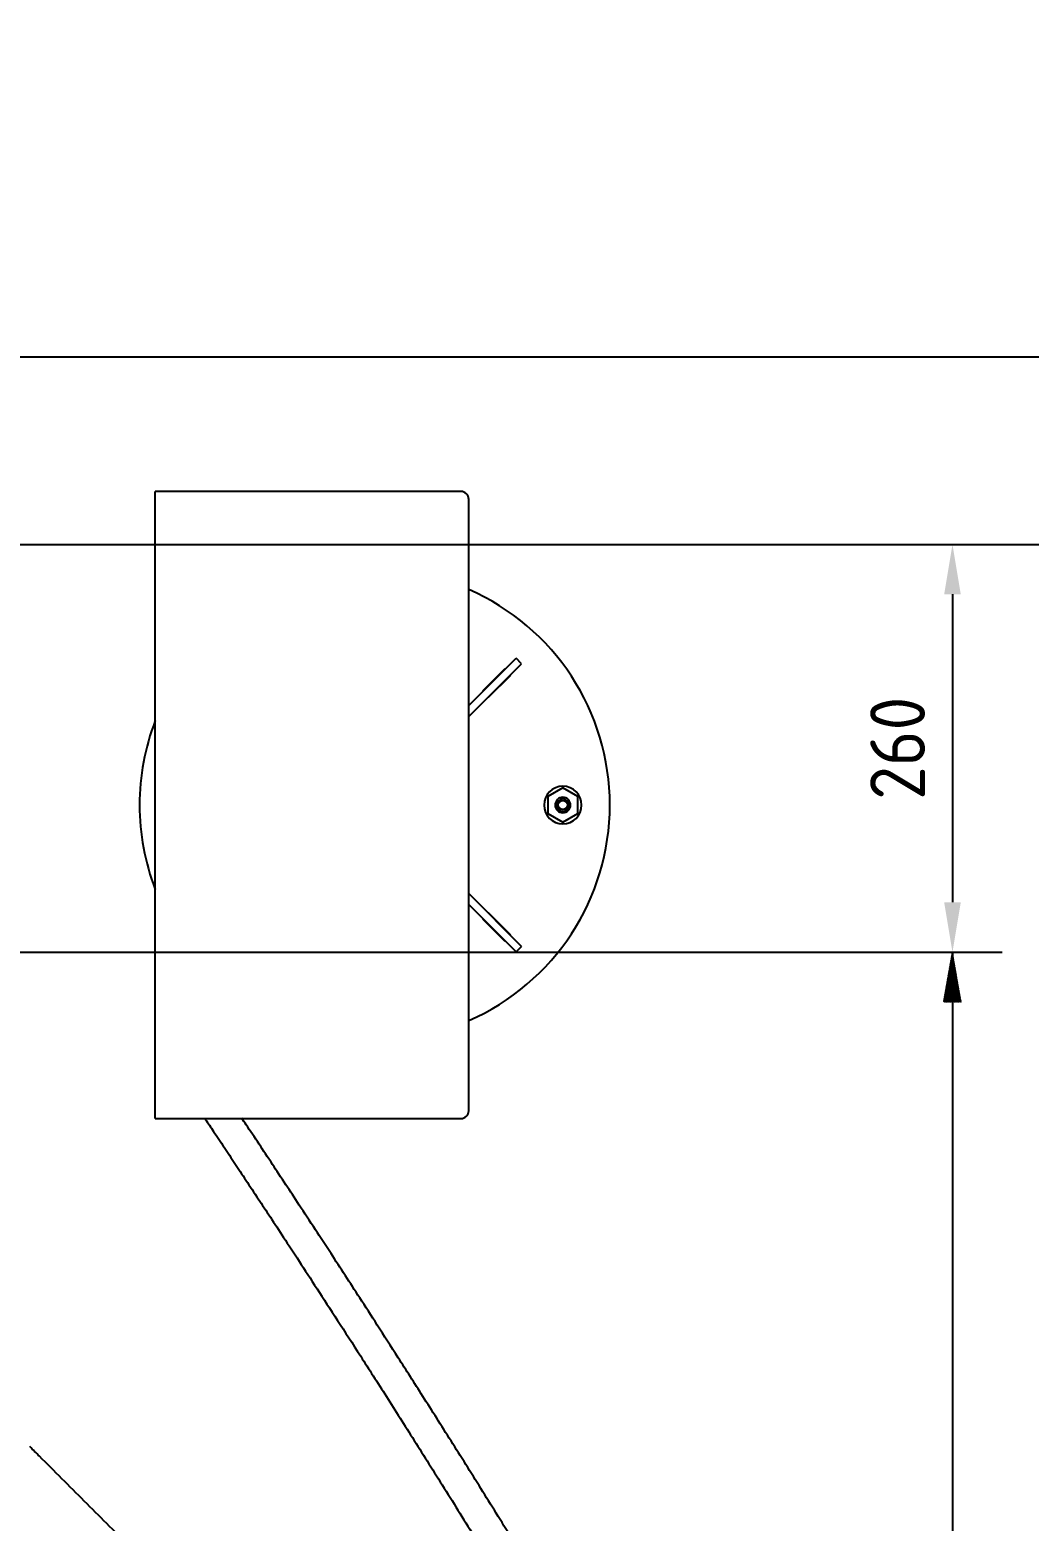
# Model space of a CAD drawing. Header units: millimetres. Extents: x 10462777 to 22643323, y 453826 to 1389191.
# Drawn here: x 11269907 to 11270524, y 585065 to 585986 of the extents above; entities that cross this region are included whole.
import ezdxf

# ---------------------------------------------------------------- set-up
doc = ezdxf.new("R2010")
doc.units = ezdxf.units.MM
doc.header["$LTSCALE"] = 200
doc.header["$MEASUREMENT"] = 0
doc.header["$PDMODE"] = 35
doc.header["$PDSIZE"] = -5
doc.linetypes.add('CENTER', pattern=[2, 1.25, -0.25, 0.25, -0.25])
doc.linetypes.add('PHANTOM', pattern=[2.5, 1.25, -0.25, 0.25, -0.25, 0.25, -0.25])
doc.layers.get('DEFPOINTS').update_dxf_attribs({"linetype": 'CONTINUOUS'})
doc.layers.add('1', color=1, linetype='CENTER')
doc.layers.add('11', color=6, linetype='PHANTOM')
doc.layers.add('LAYOUT', color=8, linetype='CONTINUOUS', lineweight=25)
doc.styles.add('iso-1', font='isocp.shx')
doc.styles.get("Standard").update_dxf_attribs({"font": 'SYMBOL'})
doc.dimstyles.get("Standard").update_dxf_attribs({"dimtxt": 1, "dimasz": 0.18, "dimexe": 0.18, "dimexo": 0.0625, "dimgap": 0.5, "dimtad": 1, "dimzin": 0, "dimdsep": 46, "dimtxsty": 'Standard', "dimcen": 0.09, "dimadec": 0, "dimazin": 0, "dimtfac": 1, "dimtofl": 0, "dimtmove": 2, "dimatfit": 3, "dimfxl": 1, "dimtolj": 1, "dimtzin": 0, "dimarcsym": 0})

# ---------------------------------------------------------------- blocks, each defined once
blk = doc.blocks.new('*D405')
at = {"layer": '1', "color": 152, "linetype": 'Continuous', "lineweight": -2, "transparency": 16777216}
for p, q in [((11269908.68, 585668.52), (11270507.68, 585668.52)), ((11269908.68, 585416.73), (11270507.68, 585416.73))]:
    blk.add_line(p, q, dxfattribs=at)
at = {"layer": '1', "color": 27, "linetype": 'Continuous', "lineweight": -2, "transparency": 16777216}
blk.add_line((11270476.93, 585637.77), (11270476.93, 585447.48), dxfattribs=at)
at = {"layer": '1', "color": 27, "linetype": 'Continuous', "transparency": 16777216}
for points in [[(11270471.81, 585637.77), (11270482.06, 585637.77), (11270476.93, 585668.52)], [(11270471.81, 585447.48), (11270482.06, 585447.48), (11270476.93, 585416.73)]]:
    blk.add_solid(points, dxfattribs=at)
at = {"layer": 'DEFPOINTS', "color": 0, "linetype": 'Continuous', "transparency": 16777216}
for p in [(11269893.3, 585668.52), (11269893.3, 585416.73), (11270476.93, 585416.73)]:
    blk.add_point(p, dxfattribs=at)
at = {"layer": '1', "color": 23, "linetype": 'Continuous', "lineweight": -3, "transparency": 16777216, "insert": (11270443.04, 585542.62), "char_height": 33.894, "attachment_point": 5, "rotation": 90, "style": 'iso-1'}
blk.add_mtext('\\A1;\\C23;260', dxfattribs=at)
blk = doc.blocks.new('r710ic')
at = {"layer": 'LAYOUT', "color": 3}
blk.add_circle((272041.37, 104232.63), 2050.12, dxfattribs=at)

msp = doc.modelspace()

# ---------------------------------------------------------------- hatches: boundary and pattern name
at = {"layer": '1', "linetype": 'Continuous'}
h = msp.add_hatch(dxfattribs=at)
h.set_pattern_fill('ANSI31', color=27, scale=0.19368, angle=45, style=0, pattern_type=0)
h.set_pattern_definition([(45, (11264546.22931, 582402.56258), (-0.1369525464, 0.1369525464), [])])
h.paths.add_polyline_path([(11270476.9338, 585416.73134), (11270482.35528, 585385.98464), (11270471.51233, 585385.9846)], flags=0)

# ---------------------------------------------------------------- linework, layer by layer
at = {"layer": '1', "color": 251, "linetype": 'Continuous'}
msp.add_line((11272083.06128, 585784.23942), (11265967.04262, 585784.23942), dxfattribs=at)
at = {"layer": '1', "color": 252, "linetype": 'Continuous'}
for p, q in [((11269984.4531, 585313.86872), (11269984.4531, 585701.22902)), ((11269989.2951, 585701.22902), (11269984.4531, 585701.22902)), ((11270173.29124, 585701.22902), (11269989.2951, 585701.22902)), ((11270178.13325, 585318.71072), (11270178.13325, 585696.38701)), ((11270178.13236, 585569.07804), (11270207.33535, 585598.28103)), ((11270210.75917, 585594.85722), (11270207.33535, 585598.28103)), ((11270178.13236, 585562.23041), (11270210.75917, 585594.85722)), ((11270200.31654, 585591.60459), (11270186.62128, 585577.90934)), ((11270190.38748, 585574.14314), (11270204.08273, 585587.8384)), ((11270200.48778, 585591.43335), (11270200.31654, 585591.60459)), ((11270204.08273, 585587.8384), (11270203.91149, 585588.00964)), ((11270186.62128, 585577.90934), (11270186.79253, 585577.73809)), ((11270190.21623, 585574.31439), (11270190.38748, 585574.14314)), ((11270178.13242, 585452.87166), (11270210.76136, 585420.24272)), ((11270178.13242, 585446.02404), (11270207.33755, 585416.81891)), ((11270190.38967, 585440.95679), (11270190.21843, 585440.78555)), ((11270204.08493, 585427.26154), (11270190.38967, 585440.95679)), ((11270186.79472, 585437.36184), (11270186.62348, 585437.1906)), ((11270186.62348, 585437.1906), (11270200.31873, 585423.49534)), ((11270200.31873, 585423.49534), (11270200.48998, 585423.66659)), ((11270203.91368, 585427.09029), (11270204.08493, 585427.26154)), ((11270207.33755, 585416.81891), (11270210.76136, 585420.24272)), ((11269984.4531, 585313.86872), (11269989.2951, 585313.86872)), ((11269989.2951, 585313.86872), (11270173.29124, 585313.86872))]:
    msp.add_line(p, q, dxfattribs=at)
at = {"layer": '1', "color": 152, "linetype": 'Continuous'}
for p, q in [((11269893.30238, 585668.51554), (11271323.09715, 585668.51554)), ((11269899.13215, 585416.73134), (11270507.68053, 585416.73134))]:
    msp.add_line(p, q, dxfattribs=at)
at = {"layer": '1', "color": 27, "linetype": 'Continuous'}
msp.add_line((11270476.9338, 585416.73134), (11270476.9338, 584566.95582), dxfattribs=at)
at = {"layer": '1', "color": 252, "linetype": 'Continuous'}
for centre, radius, start, end in [((11270173.29124, 585696.38701), 4.842, 0, 90), ((11270120.0292, 585507.54887), 145.26011, 293.57437417, 66.42562435), ((11270120.0292, 585507.54887), 145.26011, 158.96249857, 180), ((11270120.0292, 585507.54887), 145.26011, 180, 201.03750143), ((11270173.29124, 585318.71072), 4.842, 270, 0)]:
    msp.add_arc(centre, radius, start, end, dxfattribs=at)
at = {"layer": '1', "color": 163, "linetype": 'Continuous'}
for points, knots in [([(11270015.03215, 585314.03849), (11270016.48705, 585311.86489), (11270019.87194, 585306.8025), (11270025.73757, 585298.0066), (11270032.41243, 585287.96626), (11270039.41271, 585277.40452), (11270046.66281, 585266.43207), (11270054.36522, 585254.73742), (11270062.57649, 585242.22983), (11270071.90556, 585227.96813), (11270082.71735, 585211.37065), (11270095.12461, 585192.23023), (11270109.2034, 585170.38641), (11270124.91657, 585145.84189), (11270142.12859, 585118.74705), (11270160.67467, 585089.28886), (11270180.23376, 585057.89861), (11270200.24402, 585025.40052), (11270220.16498, 584992.61351), (11270239.67107, 584960.02907), (11270258.50641, 584928.03502), (11270275.21014, 584899.12503), (11270289.79895, 584873.3986), (11270302.40716, 584850.75717), (11270314.2847, 584829.00118), (11270326.51129, 584806.10604), (11270339.04454, 584781.96038), (11270352.29896, 584755.44181), (11270365.58432, 584727.47445), (11270376.30645, 584703.10486), (11270382.26676, 584688.26631), (11270384.22708, 584683.17552)], [0, 0, 0, 0, 0.041310671, 0.089078064, 0.130883466, 0.167443477, 0.203419893, 0.234265486, 0.264069313, 0.295064751, 0.326761744, 0.35878433, 0.390936289, 0.423043685, 0.455033871, 0.487530896, 0.521283692, 0.556171588, 0.591714667, 0.628130682, 0.665407893, 0.702675658, 0.732056783, 0.760878884, 0.788988596, 0.817151474, 0.852639586, 0.888744412, 0.930150827, 0.975761523, 1, 1, 1, 1]), ([(11270404.5665, 584683.08931), (11270402.71289, 584688.12012), (11270396.81086, 584703.39691), (11270386.37953, 584727.75448), (11270371.91187, 584758.78984), (11270355.69885, 584791.44492), (11270336.4899, 584828.15781), (11270315.56327, 584866.53452), (11270293.04036, 584906.48021), (11270269.08206, 584947.80569), (11270245.89943, 584986.85879), (11270224.282, 585022.62772), (11270204.85322, 585054.34251), (11270185.70499, 585085.22632), (11270167.16991, 585114.80463), (11270149.97064, 585141.99681), (11270134.7495, 585165.87404), (11270121.82038, 585186.02558), (11270111.0383, 585202.74266), (11270101.55045, 585217.39047), (11270092.35973, 585231.52599), (11270082.72501, 585246.28608), (11270073.45016, 585260.43553), (11270064.60607, 585273.87689), (11270056.25517, 585286.52357), (11270048.00472, 585298.97317), (11270042.03032, 585307.95558), (11270038.78568, 585312.82317), (11270037.89857, 585314.15318)], [0, 0, 0, 0, 0.024475329, 0.073683519, 0.114688391, 0.16654602, 0.219038121, 0.27178455, 0.324175762, 0.376000527, 0.426773163, 0.463915101, 0.499593125, 0.534072107, 0.567960116, 0.601221072, 0.632236869, 0.661011189, 0.687313954, 0.710921321, 0.736821314, 0.76777738, 0.80474726, 0.83944318, 0.879461272, 0.925632043, 0.978903615, 1, 1, 1, 1])]:
    msp.add_open_spline(points, degree=3, knots=knots, dxfattribs=at)
at = {"layer": '1', "color": 252, "linetype": 'Continuous'}
msp.add_open_spline([(11270106.97366, 584911.23984), (11270094.6534, 584923.5601), (11270070.01293, 584948.20057), (11270033.05225, 584985.16125), (11269999.17167, 585019.04183), (11269968.37115, 585049.84235), (11269940.65068, 585077.56282), (11269920.18807, 585098.02543), (11269908.96561, 585109.24789), (11269906.98331, 585111.23019)], degree=3, knots=[0, 0, 0, 0, 0.184812824, 0.369624887, 0.554436951, 0.693045999, 0.831655046, 0.970264094, 1, 1, 1, 1], dxfattribs=at)
at = {"layer": '11', "color": 60, "linetype": 'Continuous'}
for p, q in [((11270236.23729, 585518.17189), (11270227.03749, 585512.86038)), ((11270227.03749, 585512.86038), (11270227.03749, 585502.23736)), ((11270245.4371, 585512.86038), (11270236.23729, 585518.17189)), ((11270245.4371, 585502.23736), (11270245.4371, 585512.86038)), ((11270227.03749, 585502.23736), (11270236.23729, 585496.92585)), ((11270236.23729, 585496.92585), (11270245.4371, 585502.23736))]:
    msp.add_line(p, q, dxfattribs=at)
at = {"layer": '11', "color": 60, "linetype": 'Continuous', "extrusion": (0, 0, -1)}
for radius in [11.62081, 4.77082, 3.80241]:
    msp.add_circle((-11270236.23729, 585507.54887), radius, dxfattribs=at)
at = {"layer": '11', "color": 60, "linetype": 'Continuous'}
msp.add_circle((11270236.23729, 585507.54887), 2.83401, dxfattribs=at)

# ---------------------------------------------------------------- block references
at = {"layer": 'LAYOUT', "color": 2, "rotation": 270}
msp.add_blockref('r710ic', (11164900.28186, 858351.4113, 0), dxfattribs=at)

# ---------------------------------------------------------------- dimensions: what is measured, and where the dimension line sits
at = {"layer": '1', "color": 27, "linetype": 'Continuous', "lineweight": -3}
dim = msp.add_linear_dim(base=(11270476.9338, 585416.73134), p1=(11269893.30238, 585668.51554), p2=(11269893.30238, 585416.73134), angle=90, text='\\C23;260', dimstyle='Standard', override={"dimtxt": 33.894026, "dimasz": 30.746724, "dimexe": 30.746724, "dimexo": 15.373362, "dimgap": 16.947013, "dimtad": 1, "dimtih": 0, "dimtoh": 0, "dimdec": 2, "dimzin": 8, "dimtxsty": 'iso-1', "dimsah": 1, "dimclrd": 27, "dimclre": 152, "dimclrt": 23, "dimtm": -0.005, "dimtdec": 3, "dimtofl": 1, "dimtmove": 0}, dxfattribs=at)
dim.commit()
dim.dimension.update_dxf_attribs({"geometry": '*D405', "text_midpoint": (11270476.9338, 585542.62344), "dimtype": 160})

doc.saveas('drawing.dxf')
